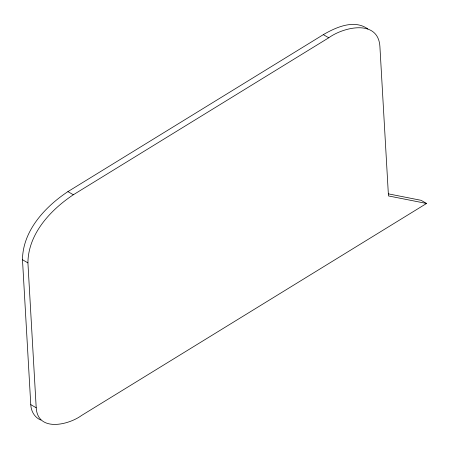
<?xml version="1.0" encoding="UTF-8"?>
<svg xmlns="http://www.w3.org/2000/svg" width="449" height="449" viewBox="0 0 449 449"><rect width="100%" height="100%" fill="white"/><g stroke="black" fill="none" stroke-linecap="round" stroke-linejoin="round"><path stroke-width="0.67" d="M367.838 28.966C354.267 19.082 336.105 27.198 323.319 34.652L67.917 191.616C45.052 206.804 22.731 230.758 22.484 259.741L30.773 404.633C31.02 411.149 34.635 417.671 40.926 420.062M426.55 203.464L388.458 195.932L379.91 46.55C378.238 19.004 343.715 26.895 328.752 37.789L73.35 194.754C50.49 209.941 28.164 233.895 27.917 262.878L36.206 407.771C37.688 432.157 68.248 425.175 81.493 415.527L426.55 203.464L421.117 200.327L388.464 193.873M323.319 34.652L328.752 37.789M67.917 191.616L73.35 194.754M22.484 259.741L27.917 262.878M30.773 404.633L36.206 407.771"/></g></svg>
